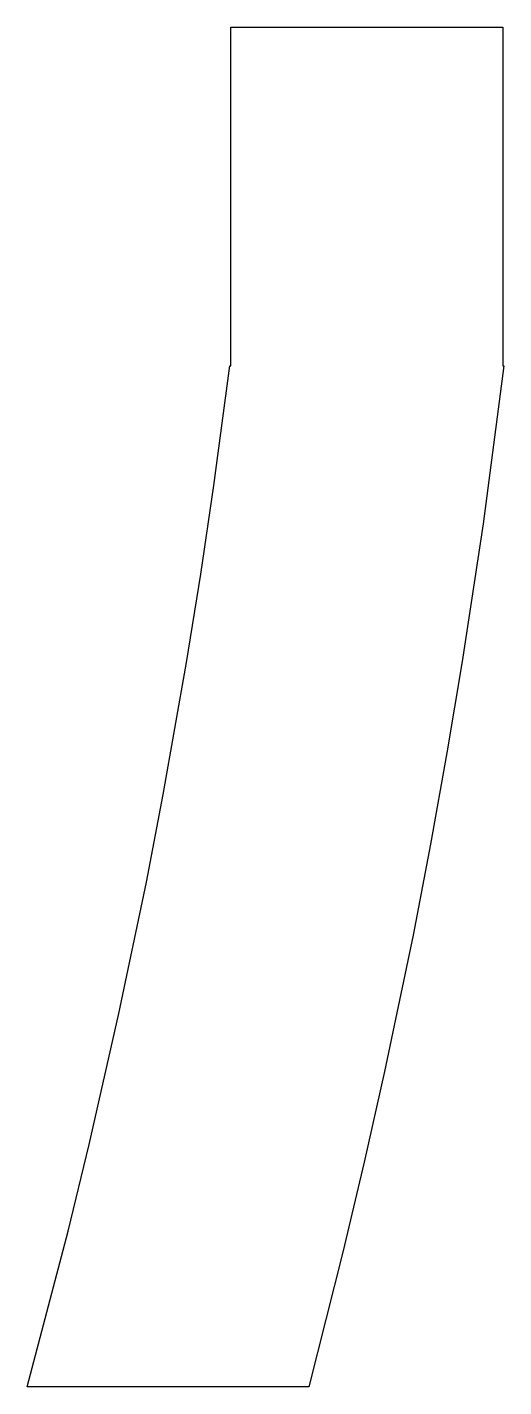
# Model space of a CAD drawing. Header units: millimetres. Extents: x 0 to 4.2, y 0 to 12.
import ezdxf

# ---------------------------------------------------------------- set-up
doc = ezdxf.new("R2010")
doc.units = ezdxf.units.MM
doc.layers.add('CUT', color=1, linetype='Continuous')

msp = doc.modelspace()

# ---------------------------------------------------------------- linework, layer by layer
at = {"layer": 'CUT'}
msp.add_lwpolyline([(0.3604, 1.3731), (0.5475, 2.1399), (0.8104, 3.2942), (1.052, 4.4531), (1.2013, 5.2281), (1.4072, 6.3939), (1.5326, 7.1731), (1.6484, 7.9538), (1.7893, 9.01), (1.7975, 9.01), (1.7975, 12), (4.1975, 12), (4.1975, 9.01), (4.2073, 9.01), (4.0245, 7.6162), (3.8406, 6.402), (3.7056, 5.5946), (3.5607, 4.7888), (3.4059, 3.9849), (3.1553, 2.7827), (2.9759, 1.9839), (2.7867, 1.1874), (2.4854, 0), (0, 0), (0.3604, 1.3731)], close=True, dxfattribs=at)

doc.saveas('drawing.dxf')
